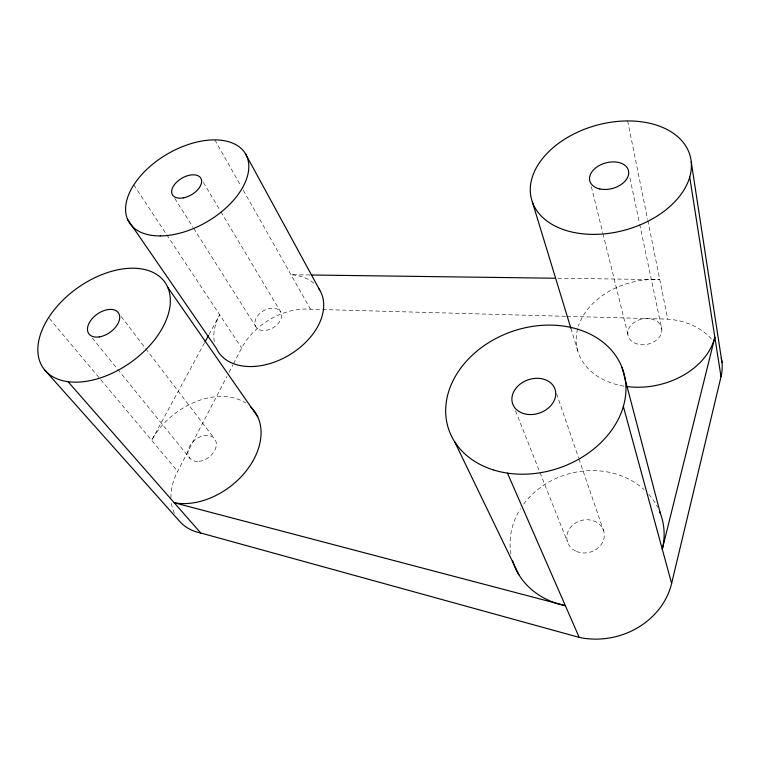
<?xml version="1.0" encoding="UTF-8"?>
<svg xmlns="http://www.w3.org/2000/svg" width="760" height="760" viewBox="0 0 760 760"><rect width="100%" height="100%" fill="white"/><g stroke="black" fill="none" stroke-linecap="round" stroke-linejoin="round"><path stroke-width="0.57" stroke-dasharray="3.8 2.85" d="M170.934 498.019A62.301 45.505 -38.2 0 1 177.669 471.323L226.898 376.494M229.083 372.276L232.911 364.895M233.462 363.85L241.661 348.042A57.304 40.052 -31.2 0 1 310.498 309.216L565.697 316.312M204.516 342.827L151.658 440.325A64.723 45.78 -37.5 0 1 245.717 403.019M209.009 334.533L219.697 314.82A59.375 40.09 -30.9 0 0 214.69 343.416M309.985 274.977L291.013 274.731A59.375 40.09 -30.9 0 1 314.621 283.86M557.802 278.264L659.775 279.613A70.651 53 -12.1 0 0 578.408 326.078M566.884 316.341L667.774 319.143A67.811 52.354 -10.9 0 1 712.576 340.309M49.409 318.497L177.669 471.323M92.359 338.095L116.964 368.429M117.705 369.341L190.038 458.489M121.267 316.625L145.008 347.719M145.73 348.659L214.082 438.149M133.779 184.908L241.661 348.042M174.762 198.407L193.078 227.392M193.714 228.399L255.607 326.344M203.395 182.486L220.324 210.843M220.932 211.859L280.801 312.151A14.469 9.756 -30.9 0 1 265.981 330.353A14.469 9.756 -30.9 0 1 257.953 315.466A14.469 9.756 -30.9 0 1 280.801 312.151M214.861 139.916L241.024 186.228M243.342 190.342L310.498 309.216M515.498 410.827L567.425 541.69M556.586 393.794L578.55 457.748M578.93 458.869L603.592 530.67M570.893 328.291L578.512 353.257M591.356 186.713L602.689 232.56M602.975 233.7L628.491 336.86M629.954 178.106L639.445 223.164M639.692 224.314L661.846 329.46A17.204 12.901 -12.1 0 1 637.013 343.928A17.204 12.901 -12.1 0 1 635.616 321.518A17.204 12.901 -12.1 0 1 661.846 329.46M627.665 120.944L647.586 219.393M647.824 220.552L667.774 319.143M174.401 513.37A62.301 45.505 -38.2 0 1 171.152 501.495M623.931 386.127A70.651 53 -12.1 0 1 577.733 328.339M510.986 554.049A77.653 67.64 -14.8 0 1 520.476 508.725M523.707 504.032A77.653 67.64 -14.8 0 1 643.995 489.516M648.793 494.361A77.653 67.64 -14.8 0 1 657.637 507.262M576.46 551.418A18.905 16.454 -14.9 0 0 604.314 534.926A18.905 16.454 -14.9 0 0 575.909 522.718A18.905 16.454 -14.9 0 0 576.46 551.418M199.139 461.349A15.77 11.143 -37.4 0 0 215.669 440.591A15.77 11.143 -37.4 0 0 191.567 443.241A15.77 11.143 -37.4 0 0 199.139 461.349"/><path stroke-width="1.14" d="M44.697 369.959L179.113 520.752A62.301 45.505 -38.2 0 0 200.744 532.997L579.225 637.403A74.204 66.129 -12.9 0 0 671.621 583.442L721.021 376.722A67.811 52.354 -10.9 0 0 721.269 358.026M205.076 341.791L208.449 335.569M311.173 274.997L555.427 278.236M68.01 381.672L200.744 532.997M167.694 287.233A74.432 45.761 -35.3 0 1 88.331 380.969A74.432 45.761 -35.3 0 1 56.259 307.325A74.432 45.761 -35.3 0 1 167.694 287.233L257.706 416.746M127.518 219.279L216.419 348.422A59.375 40.09 -30.9 0 0 288.828 355.291A59.375 40.09 -30.9 0 0 318.516 288.249M245.423 153.71L319.779 290.187M454.556 441.57L518.918 574.788M507.442 473.119L579.225 637.403M532.456 202.302L570.893 328.291M623.352 406.419L671.621 583.442M622.06 367.555L660.345 513.37M689.728 177.108L721.021 376.722M691.258 162.07A82.232 54.312 -15.4 0 1 575.063 232.693A82.232 54.312 -15.4 0 1 566.19 138.234A82.232 54.312 -15.4 0 1 691.258 162.07L722 362.596M250.828 407.084A64.723 45.78 -37.5 0 1 245.841 471.39A64.723 45.78 -37.5 0 1 174.202 502.74L565.355 605.644A77.653 67.64 -14.8 0 1 512.611 560.823M659.528 511.309A77.653 67.64 -14.8 0 1 662.283 549.195L714.837 337.288A70.651 53 -12.1 0 1 626.325 386.488M493.041 469.822A92.026 72.19 -19 0 0 625.917 386.394A92.026 72.19 -19 0 0 488.509 342.75A92.026 72.19 -19 0 0 493.041 469.822M183.359 197.857A16.444 9.557 -30.2 0 0 200.972 178.429A16.444 9.557 -30.2 0 0 175.607 183.226A16.444 9.557 -30.2 0 0 183.359 197.857M160.274 235.923A67.535 39.263 -30.2 0 0 248.662 163.618A67.535 39.263 -30.2 0 0 152.646 164.217A67.535 39.263 -30.2 0 0 160.274 235.923M527.962 414.438A22.401 17.546 -19.1 0 0 555.047 389.3A22.401 17.546 -19.1 0 0 518.434 385.577A22.401 17.546 -19.1 0 0 527.962 414.438M99.237 336.917A18.126 11.134 -35.3 0 0 119.225 314.365A18.126 11.134 -35.3 0 0 92.33 318.478A18.126 11.134 -35.3 0 0 99.237 336.917M599.83 188.955A20.017 13.205 -15.4 0 0 628.729 172.32A20.017 13.205 -15.4 0 0 598.813 165.775A20.017 13.205 -15.4 0 0 599.83 188.955"/></g></svg>
